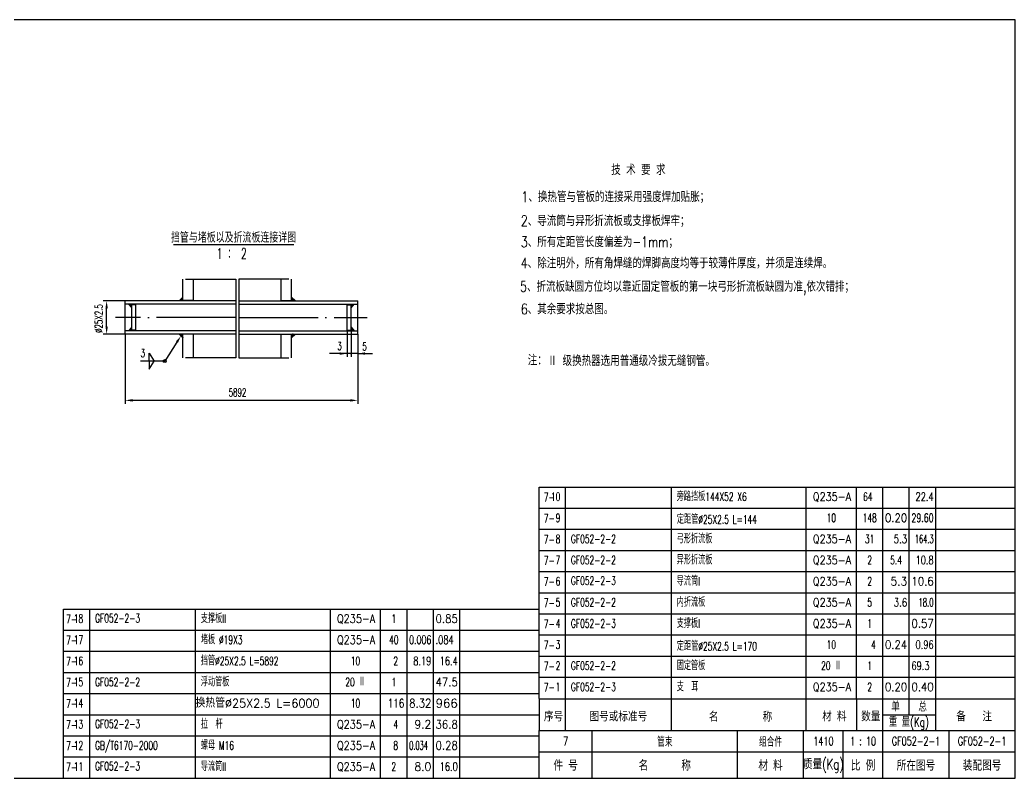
# Model space of a CAD drawing. Extents: x 1013 to 1824, y 801 to 1088.
# Drawn here: x 1447.6 to 1824.1, y 801.4 to 1088.4 of the extents above; entities that cross this region are included whole.
import ezdxf
from ezdxf.enums import TextEntityAlignment as Align

# ---------------------------------------------------------------- set-up
doc = ezdxf.new("R2010")
doc.units = 0
doc.linetypes.add('DASHDOT-M', pattern=[36, 30, -3, 0, -3])
doc.layers.get('0').update_dxf_attribs({"linetype": 'CONTINUOUS'})
for name, color, linetype in [('CDR_DWG1', 4, 'CONTINUOUS'), ('CDR_DWG2', 2, 'CONTINUOUS'), ('CDR_DWG3', 1, 'DASHDOT-M')]:
    doc.layers.add(name, color=color, linetype=linetype)
doc.styles.add('HZ', font='romans', dxfattribs={"width": 0.7, "bigfont": 'hz'})

msp = doc.modelspace()

# ---------------------------------------------------------------- linework, layer by layer
for p, q in [((1507.81, 982.03), (1509.31, 983.5)), ((1508, 982.03), (1509.31, 983.35)), ((1508.28, 982.03), (1509.31, 983.07)), ((1508.87, 982.03), (1508.35, 982.56)), ((1509.16, 982.03), (1508.49, 982.7)), ((1508.56, 982.03), (1509.31, 982.79)), ((1509.31, 982.16), (1508.63, 982.84)), ((1509.31, 982.44), (1508.78, 982.98)), ((1509.31, 982.72), (1508.92, 983.12)), ((1509.31, 983), (1509.06, 983.26)), ((1509.31, 983.29), (1509.21, 983.4)), ((1551.9, 982.03), (1550.39, 983.5)), ((1550.39, 983.29), (1550.5, 983.4)), ((1551.71, 982.03), (1550.39, 983.35)), ((1550.39, 983), (1550.65, 983.26)), ((1550.39, 982.72), (1550.79, 983.12)), ((1551.43, 982.03), (1550.39, 983.07)), ((1550.39, 982.44), (1550.93, 982.98)), ((1550.39, 982.16), (1551.08, 982.84)), ((1551.15, 982.03), (1550.39, 982.79)), ((1550.55, 982.03), (1551.22, 982.7)), ((1550.84, 982.03), (1551.36, 982.56)), ((1487.42, 982.03), (1479.18, 982.03)), ((1480.43, 972.33), (1480.43, 979.23)), ((1489.92, 979.4), (1488.72, 980.78)), ((1488.81, 980.67), (1488.92, 980.78)), ((1489.92, 979.77), (1488.9, 980.78)), ((1488.94, 980.52), (1489.2, 980.78)), ((1489.07, 980.37), (1489.48, 980.78)), ((1489.92, 980.05), (1489.18, 980.78)), ((1489.2, 980.22), (1489.76, 980.78)), ((1489.34, 980.07), (1489.92, 980.65)), ((1489.92, 979.48), (1489.38, 980.02)), ((1489.92, 980.33), (1489.47, 980.78)), ((1489.47, 979.92), (1489.92, 980.37)), ((1489.6, 979.77), (1489.92, 980.08)), ((1489.73, 979.62), (1489.92, 979.8)), ((1489.92, 980.61), (1489.75, 980.78)), ((1489.86, 979.47), (1489.92, 979.52)), ((1491.42, 980.53), (1489.92, 980.53)), ((1508.02, 982.03), (1507.92, 982.14)), ((1508.31, 982.03), (1508.06, 982.28)), ((1508.59, 982.03), (1508.2, 982.42)), ((1508.84, 982.03), (1509.31, 982.5)), ((1509.13, 982.03), (1509.31, 982.22)), ((1550.87, 982.03), (1550.39, 982.5)), ((1550.58, 982.03), (1550.39, 982.22)), ((1551.12, 982.03), (1551.5, 982.42)), ((1551.4, 982.03), (1551.65, 982.28)), ((1551.68, 982.03), (1551.79, 982.14)), ((1571.39, 980.53), (1572.89, 980.53)), ((1572.89, 980.05), (1573.63, 980.78)), ((1572.89, 980.33), (1573.34, 980.78)), ((1572.89, 980.61), (1573.06, 980.78)), ((1572.89, 979.77), (1573.91, 980.78)), ((1572.89, 979.4), (1574.09, 980.78)), ((1573.47, 980.07), (1572.89, 980.65)), ((1573.34, 979.92), (1572.89, 980.37)), ((1573.21, 979.77), (1572.89, 980.08)), ((1572.89, 979.48), (1573.43, 980.02)), ((1573.08, 979.62), (1572.89, 979.8)), ((1572.95, 979.47), (1572.89, 979.52)), ((1573.61, 980.22), (1573.05, 980.78)), ((1573.74, 980.37), (1573.33, 980.78)), ((1573.87, 980.52), (1573.61, 980.78)), ((1574, 980.67), (1573.89, 980.78)), ((1489.92, 972.16), (1488.72, 970.78)), ((1488.82, 970.78), (1489.92, 971.88)), ((1489.1, 970.78), (1489.92, 971.6)), ((1489.85, 970.78), (1489.24, 971.39)), ((1489.92, 971), (1489.38, 971.54)), ((1489.38, 970.78), (1489.92, 971.32)), ((1489.92, 971.28), (1489.51, 971.69)), ((1489.92, 971.56), (1489.64, 971.84)), ((1489.92, 971.85), (1489.77, 971.99)), ((1489.92, 972.13), (1489.9, 972.14)), ((1572.89, 972.16), (1572.89, 960.87)), ((1572.89, 972.16), (1574.09, 970.78)), ((1572.89, 972.13), (1572.91, 972.14)), ((1572.89, 971.85), (1573.04, 971.99)), ((1573.99, 970.78), (1572.89, 971.88)), ((1572.89, 971.56), (1573.17, 971.84)), ((1572.89, 971.28), (1573.3, 971.69)), ((1573.71, 970.78), (1572.89, 971.6)), ((1572.89, 971), (1573.44, 971.54)), ((1573.43, 970.78), (1572.89, 971.32)), ((1572.96, 970.78), (1573.57, 971.39)), ((1487.42, 969.53), (1479.18, 969.53)), ((1487.42, 969.53), (1487.42, 943.16)), ((1488.72, 970.78), (1488.72, 970.78)), ((1489, 970.78), (1488.85, 970.93)), ((1489.28, 970.78), (1488.98, 971.09)), ((1489.57, 970.78), (1489.11, 971.24)), ((1489.67, 970.78), (1489.92, 971.03)), ((1491.42, 971.03), (1489.92, 971.03)), ((1507.81, 969.53), (1509.31, 968.06)), ((1508.02, 969.53), (1507.92, 969.43)), ((1508, 969.53), (1509.31, 968.21)), ((1508.31, 969.53), (1508.06, 969.29)), ((1508.59, 969.53), (1508.2, 969.15)), ((1508.28, 969.53), (1509.31, 968.5)), ((1508.87, 969.53), (1508.35, 969.01)), ((1509.16, 969.53), (1508.49, 968.87)), ((1508.56, 969.53), (1509.31, 968.78)), ((1509.31, 969.41), (1508.63, 968.73)), ((1509.31, 969.12), (1508.78, 968.59)), ((1508.84, 969.53), (1509.31, 969.06)), ((1509.31, 968.84), (1508.92, 968.45)), ((1509.31, 968.56), (1509.06, 968.31)), ((1509.13, 969.53), (1509.31, 969.34)), ((1509.31, 968.28), (1509.21, 968.17)), ((1550.58, 969.53), (1550.39, 969.34)), ((1550.87, 969.53), (1550.39, 969.06)), ((1551.15, 969.53), (1550.39, 968.78)), ((1551.43, 969.53), (1550.39, 968.5)), ((1551.71, 969.53), (1550.39, 968.21)), ((1551.9, 969.53), (1550.39, 968.06)), ((1550.39, 969.41), (1551.08, 968.73)), ((1550.39, 969.12), (1550.93, 968.59)), ((1550.39, 968.84), (1550.79, 968.45)), ((1550.39, 968.56), (1550.65, 968.31)), ((1550.39, 968.28), (1550.5, 968.17)), ((1550.55, 969.53), (1551.22, 968.87)), ((1550.84, 969.53), (1551.36, 969.01)), ((1551.12, 969.53), (1551.5, 969.15)), ((1551.4, 969.53), (1551.65, 969.29)), ((1551.68, 969.53), (1551.79, 969.43)), ((1571.39, 971.03), (1571.39, 960.87)), ((1571.39, 971.03), (1572.89, 971.03)), ((1573.15, 970.78), (1572.89, 971.03)), ((1573.24, 970.78), (1573.7, 971.24)), ((1573.53, 970.78), (1573.83, 971.09)), ((1573.81, 970.78), (1573.96, 970.93)), ((1574.09, 970.78), (1574.09, 970.78)), ((1575.39, 969.53), (1575.39, 960.87)), ((1507.03, 966.46), (1502.42, 959.28)), ((1496.47, 959.28), (1496.47, 962.33)), ((1496.47, 962.33), (1498.44, 959.28)), ((1570.09, 962.12), (1564.74, 962.12)), ((1575.39, 962.12), (1565.79, 962.12)), ((1575.39, 960.87), (1575.39, 952.02)), ((1575.69, 962.12), (1578.49, 962.12)), ((1578.19, 962.12), (1580.99, 962.12)), ((1495.21, 959.28), (1493.29, 959.28)), ((1502.42, 959.28), (1495.21, 959.28)), ((1496.47, 956.23), (1498.44, 959.28)), ((1496.47, 959.28), (1496.47, 956.23)), ((1575.39, 952.02), (1575.39, 943.16)), ((1572.59, 944.41), (1490.22, 944.41)), ((1784.06, 831.6), (1784.06, 911.6)), ((1644.06, 903.6), (1824.06, 903.6)), ((1644.06, 895.6), (1824.06, 895.6)), ((1644.06, 887.6), (1824.06, 887.6)), ((1644.06, 879.6), (1824.06, 879.6)), ((1644.06, 871.6), (1824.06, 871.6)), ((1464.06, 865.43), (1644.06, 865.43)), ((1644.06, 863.6), (1824.06, 863.6)), ((1464.06, 857.43), (1644.06, 857.43)), ((1644.06, 855.6), (1824.06, 855.6)), ((1464.06, 849.43), (1644.06, 849.43)), ((1644.06, 847.6), (1824.06, 847.6)), ((1464.06, 841.43), (1644.06, 841.43)), ((1644.06, 839.6), (1824.06, 839.6)), ((1464.06, 833.43), (1644.06, 833.43)), ((1644.06, 831.43), (1824.06, 831.43)), ((1644.06, 831.43), (1824.06, 831.43)), ((1784.06, 825.43), (1784.06, 831.43)), ((1464.06, 825.43), (1644.06, 825.43)), ((1464.06, 817.43), (1644.06, 817.43)), ((1464.06, 809.43), (1644.06, 809.43)), ((1644.07, 811.43), (1824.08, 811.43)), ((1464.06, 801.43), (1644.06, 801.43)), ((1644.07, 801.43), (1824.06, 801.43))]:
    msp.add_line(p, q)
msp.add_circle((1502.42, 959.28), 0.578)
for start, end in [(0, 180), (180, 0)]:
    msp.add_arc((1572.89, 962.12), 0.2, start, end)
for points in [[(1479.97, 979.23), (1480.9, 979.23), (1480.43, 982.03)], [(1479.97, 972.33), (1480.9, 972.33), (1480.43, 969.53)], [(1506.64, 966.71), (1507.42, 966.21), (1508.54, 968.81)], [(1568.59, 962.59), (1568.59, 961.66), (1571.39, 962.12)], [(1578.19, 962.59), (1578.19, 961.66), (1575.39, 962.12)], [(1490.22, 944.87), (1490.22, 943.94), (1487.42, 944.41)], [(1572.59, 944.87), (1572.59, 943.94), (1575.39, 944.41)]]:
    msp.add_solid(points)
at = {"layer": 'CDR_DWG1'}
for p, q in [((1824.06, 1088.43), (1013.06, 1088.43)), ((1824.06, 801.43), (1824.06, 1088.43)), ((1509.31, 982.03), (1509.31, 990.26)), ((1510.31, 990.26), (1529.31, 990.26)), ((1513.31, 982.03), (1513.31, 990.26)), ((1529.31, 990.26), (1529.31, 960.55)), ((1530.39, 990.26), (1530.39, 960.55)), ((1549.39, 990.26), (1530.39, 990.26)), ((1546.39, 982.03), (1546.39, 990.26)), ((1550.39, 982.03), (1550.39, 990.26)), ((1529.31, 982.03), (1487.42, 982.03)), ((1487.42, 969.53), (1487.42, 982.03)), ((1529.31, 980.78), (1487.42, 980.78)), ((1489.92, 970.78), (1489.92, 980.78)), ((1491.42, 971.03), (1491.42, 980.53)), ((1513.31, 982.16), (1509.31, 982.16)), ((1530.39, 982.03), (1575.39, 982.03)), ((1530.39, 980.78), (1575.39, 980.78)), ((1546.39, 982.16), (1550.39, 982.16)), ((1571.39, 971.03), (1571.39, 980.53)), ((1572.89, 970.78), (1572.89, 980.78)), ((1575.39, 969.53), (1575.39, 982.03)), ((1529.31, 970.78), (1487.42, 970.78)), ((1529.31, 969.53), (1487.42, 969.53)), ((1509.31, 960.55), (1509.31, 969.53)), ((1513.31, 969.41), (1509.31, 969.41)), ((1513.31, 960.55), (1513.31, 969.53)), ((1530.39, 970.78), (1575.39, 970.78)), ((1530.39, 969.53), (1575.39, 969.53)), ((1546.39, 960.55), (1546.39, 969.53)), ((1546.39, 969.41), (1550.39, 969.41)), ((1550.39, 960.55), (1550.39, 969.53)), ((1529.31, 960.55), (1510.31, 960.55)), ((1530.39, 960.55), (1549.39, 960.55)), ((1644.06, 911.6), (1824.06, 911.6)), ((1644.06, 831.6), (1644.06, 911.6)), ((1654.06, 831.6), (1654.06, 911.6)), ((1694.06, 831.6), (1694.06, 911.6)), ((1745.06, 831.6), (1745.06, 911.6)), ((1764.06, 831.6), (1764.06, 911.6)), ((1774.06, 831.6), (1774.06, 911.6)), ((1794.06, 831.6), (1794.06, 911.6)), ((1464.06, 801.43), (1464.06, 865.43)), ((1474.06, 801.43), (1474.06, 865.43)), ((1514.06, 801.43), (1514.06, 865.43)), ((1565.06, 801.43), (1565.06, 865.43)), ((1584.06, 801.43), (1584.06, 865.43)), ((1594.06, 801.43), (1594.06, 865.43)), ((1604.06, 801.43), (1604.06, 865.43)), ((1614.06, 801.43), (1614.06, 865.43)), ((1644.06, 831.43), (1644.06, 819.43)), ((1654.06, 819.43), (1654.06, 831.43)), ((1694.06, 819.43), (1694.06, 831.43)), ((1745.06, 819.43), (1745.06, 831.43)), ((1764.06, 831.6), (1764.06, 819.43)), ((1774.06, 819.43), (1774.06, 831.43)), ((1794.06, 819.43), (1794.06, 831.43)), ((1774.06, 825.43), (1794.06, 825.43)), ((1644.07, 801.43), (1644.07, 819.43)), ((1644.07, 819.43), (1824.08, 819.43)), ((1644.07, 819.43), (1824.07, 819.43)), ((1664.07, 801.43), (1664.07, 819.43)), ((1719.07, 801.43), (1719.07, 819.43)), ((1744.07, 801.43), (1744.07, 819.43)), ((1759.07, 801.43), (1759.07, 819.43)), ((1774.08, 801.43), (1774.08, 819.43)), ((1799.08, 801.43), (1799.08, 819.43)), ((1013.06, 801.43), (1824.06, 801.43))]:
    msp.add_line(p, q, dxfattribs=at)
at = {"layer": 'CDR_DWG2'}
msp.add_line((1505.71, 1003.37), (1551.19, 1003.37), dxfattribs=at)
at = {"layer": 'CDR_DWG3', "linetype": 'DASHDOT-M'}
for p, q in [((1529.31, 975.78), (1483.84, 975.78)), ((1530.39, 975.78), (1578.97, 975.78))]:
    msp.add_line(p, q, dxfattribs=at)

# ---------------------------------------------------------------- texts
at = {"style": 'HZ'}
for s, height, width, p in [('           技 术 要 求', 4, 0.75, (1646.69, 1029.71)), ('1、换热管与管板的连接采用强度焊加贴胀；', 4, 0.75, (1637.39, 1019.48)), ('2、导流筒与异形折流板或支撑板焊牢；', 4, 0.75, (1637.14, 1010.4)), ('3、所有定距管长度偏差为-1mm；', 4, 0.75, (1637.14, 1002.4)), ('4、除注明外，所有角焊缝的焊脚高度均等于较薄件厚度，并须是连续焊。', 4, 0.75, (1637.14, 994.4)), ('5、折流板缺圆方位均以靠近固定管板的第一块弓形折流板缺圆为准,依次错排；', 4, 0.75, (1636.87, 985.51)), ('6、其余要求按总图。', 4, 0.75, (1637.14, 977)), ('3', 3, 0.65, (1567.73, 963.47)), ('5', 3, 0.65, (1577.19, 963.3)), ('注：', 4, 0.75, (1639.71, 957.63)), ('Ⅱ 级换热器选用普通级冷拔无缝钢管。', 4, 0.75, (1647.26, 957.45)), ('5892', 3, 0.65, (1526.6, 945.91)), ('7-', 3.2, 0.65, (1645.85, 906.18)), ('旁路挡板144X52 X6 ', 3.2, 0.65, (1696.06, 906.35)), ('7-', 3.2, 0.65, (1645.85, 898.18)), ('定距管%%C25X2.5 L=144', 3.2, 0.65, (1696.12, 897.73)), ('7-', 3.2, 0.65, (1645.85, 890.18)), ('GF052-2-2', 3.2, 0.65, (1656.06, 890.35)), ('弓形折流板', 3.2, 0.65, (1696.06, 890.35)), ('7-', 3.2, 0.65, (1645.85, 882.18)), ('GF052-2-2', 3.2, 0.65, (1656.06, 882.35)), ('异形折流板', 3.2, 0.65, (1696.06, 882.35)), ('7-', 3.2, 0.65, (1645.85, 874.18)), ('GF052-2-3', 3.2, 0.65, (1656.06, 874.53)), ('导流筒I', 3.2, 0.65, (1696.06, 874.35)), ('内折流板', 3.2, 0.65, (1696.06, 866.35)), ('7-', 3.2, 0.65, (1645.85, 866.18)), ('GF052-2-2', 3.2, 0.65, (1656.06, 866.35)), ('7-', 3.2, 0.65, (1465.16, 860.03)), ('GF052-2-3', 3.2, 0.65, (1476.06, 860.35)), ('支撑板II', 3.2, 0.65, (1516.06, 860.18)), ('7-', 3.2, 0.65, (1645.85, 858.18)), ('GF052-2-3', 3.2, 0.65, (1656.06, 858.35)), ('支撑板I', 3.2, 0.65, (1696.06, 858.35)), ('7-', 3.2, 0.65, (1465.16, 852.03)), ('堵板 %%C19X3 ', 3.2, 0.65, (1516.06, 852.18)), ('7-', 3.2, 0.65, (1645.85, 850.18)), ('定距管%%C25X2.5 L=170', 3.2, 0.65, (1696.12, 849.73)), ('7-', 3.2, 0.65, (1465.16, 844.03)), ('挡管%%C25X2.5 L=5892', 3.2, 0.65, (1516.06, 844.18)), ('7-', 3.2, 0.65, (1645.85, 842.18)), ('GF052-2-2', 3.2, 0.65, (1656.06, 842.35)), ('固定管板', 3.2, 0.65, (1696.06, 842.35)), ('浮动管板', 3.2, 0.65, (1516.06, 836.18)), ('7-', 3.2, 0.65, (1465.16, 836.03)), ('GF052-2-2', 3.2, 0.65, (1476.06, 836.18)), ('7-', 3.2, 0.65, (1645.85, 834.18)), ('GF052-2-3', 3.2, 0.65, (1656.06, 834.35)), ('支  耳', 3.2, 0.65, (1696.06, 834.35)), ('7-', 3.2, 0.65, (1465.16, 828.03)), ('单', 3.5, 0.7, (1777.24, 826.68)), ('总', 3.5, 0.7, (1787.51, 826.63)), ('序号', 3.5, 0.8, (1645.85, 822.91)), ('图号或标准号', 3.5, 0.8, (1663.08, 822.92)), ('名        称', 3.5, 0.8, (1708.25, 822.81)), ('材 料', 3.5, 0.8, (1751.13, 822.98)), ('数量', 3.5, 0.8, (1765.85, 822.93)), ('重 量(Kg)', 3.5, 0.7, (1776.3, 820.9)), ('备   注', 3.5, 0.8, (1801.81, 822.93)), ('7-', 3.2, 0.65, (1465.16, 820.03)), ('GF052-2-3', 3.2, 0.65, (1476.06, 820.35)), ('拉  杆', 3.2, 0.65, (1516.06, 820.18)), ('7-', 3.2, 0.65, (1465.16, 812.03)), ('GB/T6170-2000', 3.2, 0.65, (1476.06, 812.18)), ('螺母 M16 ', 3.2, 0.65, (1516.06, 812.18)), ('7-', 3.2, 0.65, (1465.16, 804)), ('GF052-2-3', 3.2, 0.65, (1476.06, 804.35)), ('导流筒II', 3.2, 0.65, (1516.06, 804.18))]:
    msp.add_text(s, height=height, dxfattribs=dict(at, width=width)).set_placement(p)
at = {"style": 'HZ', "width": 0.65}
msp.add_text('%%c25X2.5', height=3, rotation=90, dxfattribs=at).set_placement((1478.93, 969.93))
for s, p in [('10', (1652.06, 906.35)), ('9', (1652.06, 898.35)), ('8', (1652.06, 890.35)), ('7', (1652.06, 882.35)), ('6', (1652.06, 874.35)), ('5', (1652.06, 866.35)), ('18', (1471.56, 860.18)), ('4', (1652.06, 858.35)), ('17', (1471.56, 852.18)), ('3', (1652.06, 850.35)), ('16', (1471.56, 844.18)), ('2', (1652.06, 842.35)), ('15', (1471.56, 836.18)), ('1', (1652.06, 834.35)), ('14', (1471.56, 828.18)), ('13', (1471.56, 820.18)), ('12', (1471.56, 812.18)), ('11', (1471.56, 804.18))]:
    msp.add_text(s, height=3.2, dxfattribs=at).set_placement(p, align=Align.RIGHT)
at = {"style": 'HZ'}
for s, width, p, p2 in [('Q235-A', 0.76125, (1747.56, 906.35), (1762.06, 906.35)), (' 22.4', 0.619382, (1784.86, 906.35), (1793.26, 906.35)), ('0.20', 0.822761, (1774.86, 898.35), (1783.26, 898.35)), ('29.60', 0.633621, (1784.86, 898.35), (1793.26, 898.35)), ('Q235-A', 0.76125, (1747.56, 890.35), (1762.06, 890.35)), ('  5.3', 0.619382, (1774.86, 890.35), (1783.26, 890.35)), (' 164.3', 0.510417, (1784.86, 890.35), (1793.26, 890.35)), ('Q235-A', 0.76125, (1747.56, 882.35), (1762.06, 882.35)), (' 10.8', 0.62642, (1784.86, 882.35), (1793.26, 882.35)), ('Q235-A', 0.76125, (1747.56, 874.35), (1762.06, 874.35)), (' 5.3', 0.810662, (1774.86, 874.35), (1783.26, 874.35)), ('10.6', 0.822761, (1784.86, 874.35), (1793.26, 874.35)), ('Q235-A', 0.76125, (1747.56, 866.35), (1762.06, 866.35)), ('  3.6', 0.619382, (1774.86, 866.35), (1783.26, 866.35)), ('  18.0', 0.505734, (1784.86, 866.35), (1793.26, 866.35)), ('Q235-A', 0.76125, (1567.56, 860.18), (1582.06, 860.18)), ('0.85', 0.822761, (1604.86, 860.18), (1613.26, 860.18)), ('Q235-A', 0.76125, (1747.56, 858.35), (1762.06, 858.35)), ('0.57', 0.822761, (1784.86, 858.35), (1793.26, 858.35)), ('Q235-A', 0.76125, (1567.56, 852.18), (1582.06, 852.18)), ('0.006', 0.633621, (1594.86, 852.18), (1603.26, 852.18)), ('.084 ', 0.605769, (1604.86, 852.18), (1613.26, 852.18)), ('0.24', 0.810662, (1774.86, 850.35), (1783.26, 850.35)), (' 0.96', 0.62642, (1784.86, 850.35), (1793.26, 850.35)), (' 8.19', 0.633621, (1594.86, 844.18), (1603.26, 844.18)), (' 16.4', 0.619382, (1604.86, 844.18), (1613.26, 844.18)), ('69.3 ', 0.605769, (1784.86, 842.35), (1793.26, 842.35)), ('47.5', 0.822761, (1604.86, 836.18), (1613.26, 836.18)), ('Q235-A', 0.76125, (1747.56, 834.35), (1762.06, 834.35)), ('0.20', 0.822761, (1774.86, 834.35), (1783.26, 834.35)), ('0.40', 0.822761, (1784.86, 834.35), (1793.26, 834.35)), ('换热管%%C25X2.5 L=6000 ', 0.950806, (1514.06, 828.18), (1563.06, 828.18)), (' 116', 0.673077, (1585.06, 828.18), (1593.06, 828.18)), ('8.32', 0.822761, (1594.86, 828.18), (1603.26, 828.18)), ('966', 0.967105, (1604.86, 828.18), (1613.26, 828.18)), ('Q235-A', 0.76125, (1567.56, 820.18), (1582.06, 820.18)), (' 9.2', 0.810662, (1594.86, 820.18), (1603.26, 820.18)), ('36.8', 0.822761, (1604.86, 820.18), (1613.26, 820.18)), ('Q235-A', 0.76125, (1567.56, 812.18), (1582.06, 812.18)), ('0.034 ', 0.496622, (1594.86, 812.18), (1603.26, 812.18)), ('0.28', 0.822761, (1604.86, 812.18), (1613.26, 812.18)), ('Q235-A', 0.76125, (1567.56, 804.18), (1582.06, 804.18)), (' 8.0', 0.810662, (1594.86, 804.18), (1603.26, 804.18)), (' 16.0', 0.62642, (1604.86, 804.18), (1613.26, 804.18))]:
    msp.add_text(s, height=3.2, dxfattribs=dict(at, width=width)).set_placement(p, p2, align=Align.FIT)
at = {"style": 'HZ', "width": 0.65}
for s, p in [('64 ', (1769.06, 906.35)), ('10', (1754.56, 898.35)), ('148', (1769.06, 898.35)), ('31', (1769.06, 890.35)), ('2', (1769.06, 882.35)), ('5.4', (1779.06, 882.35)), ('2', (1769.06, 874.35)), ('5', (1769.06, 866.35)), ('1', (1589.06, 860.18)), ('1', (1769.06, 858.35)), ('40', (1589.06, 852.18)), ('10', (1754.56, 850.35)), ('  4', (1769.06, 850.35)), ('10', (1574.56, 844.18)), (' 2', (1589.06, 844.18)), ('20 Ⅱ', (1754.56, 842.35)), ('1', (1769.06, 842.35)), ('20 Ⅱ', (1574.56, 836.18)), ('1', (1589.06, 836.18)), ('2', (1769.06, 834.35)), ('10', (1574.56, 828.18)), (' 4', (1589.06, 820.18)), (' 8', (1589.06, 812.18)), ('2', (1589.06, 804.18))]:
    msp.add_text(s, height=3.2, dxfattribs=at).set_placement(p, align=Align.CENTER)
at = {"style": 'HZ', "width": 0.7}
for s, height, p in [('7', 3.2, (1654.07, 815.43)), ('管束', 3.2, (1691.57, 815.43)), ('组合件', 3.2, (1731.57, 815.43)), ('1410', 3.2, (1751.57, 815.43)), ('1 : 10', 3.2, (1766.58, 815.43)), ('GF052-2-1', 3.2, (1786.58, 815.43)), ('GF052-2-1', 3.2, (1811.58, 815.43)), ('质量(Kg)', 4, (1751.57, 806.43)), ('件 号', 4, (1654.07, 806.43)), ('名      称', 4, (1691.57, 806.43)), ('材 料', 4, (1731.57, 806.43)), ('比 例', 4, (1766.58, 806.43)), ('所在图号', 4, (1786.58, 806.43)), ('装配图号', 4, (1811.58, 806.43))]:
    msp.add_text(s, height=height, dxfattribs=at).set_placement(p, align=Align.MIDDLE)
at = {"layer": 'CDR_DWG1', "style": 'HZ', "width": 0.65}
msp.add_text('3', height=3, dxfattribs=at).set_placement((1493.29, 960.78))
at = {"layer": 'CDR_DWG2', "style": 'HZ', "width": 0.65}
msp.add_text('挡管与堵板以及折流板连接详图', height=4, dxfattribs=at).set_placement((1504.78, 1004.12))
msp.add_text('1 ： 2', height=4, dxfattribs=at).set_placement((1527.75, 1000.03), align=Align.MIDDLE)

doc.saveas('drawing.dxf')
